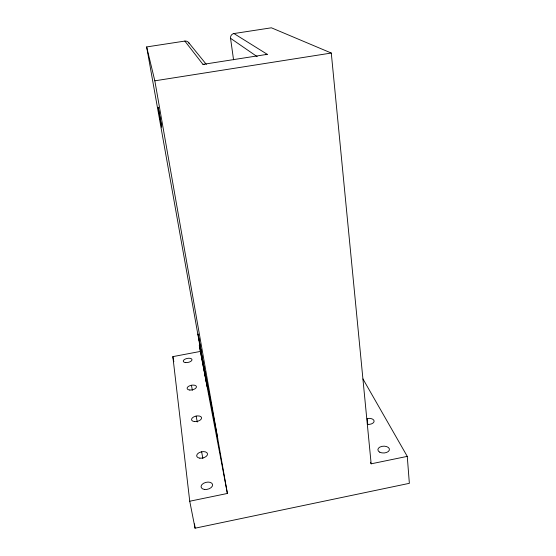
<?xml version="1.0" encoding="UTF-8"?>
<svg xmlns="http://www.w3.org/2000/svg" width="556" height="556" viewBox="0 0 556 556"><rect width="100%" height="100%" fill="white"/><g stroke="black" fill="none" stroke-linecap="round" stroke-linejoin="round"><path stroke-width="0.83" d="M189.214 43.549A4.191 4.059 75.7 0 0 184.849 41.075L146.645 46.933L207.096 386.225L199.305 345.255L200.396 351.42L172.853 356.632L189.742 501.227L195.052 528.2L409.355 483.324L407.263 456.379L362.971 378.956M189.742 501.227L227.39 493.464L154.832 80.822L146.645 46.933M370.393 462.258L371.158 463.822L407.263 456.379M154.832 80.822L331.286 53.042L371.158 463.822M184.849 41.075L202.968 64.392L267.29 54.335L233.951 33.548A4.17 4.01 -86.9 0 0 230.545 38.288L233.555 59.791M233.951 33.548L271.397 27.8L331.286 53.042M230.545 38.288L257.171 56.656M188.658 42.617L206.339 64.399M200.994 350.391L201.189 351.322L198.068 333.968L207.527 387.24L204.434 370.081L204.65 371.102M200.049 346.298L217.723 438.482M172.853 356.632L173.833 361.741M200.396 351.42L227.39 493.464M191.431 385.252L192.362 390.277M196.157 416.069L197.255 422.039M201.626 451.785L202.877 458.526M194.537 523.905L195.052 528.2M367.745 424.43L367.175 418.536A5.435 3.03 -3.2 0 1 374.112 421.128A5.435 3.03 -3.2 0 1 367.384 424.388M202.968 64.392A5.442 5.331 85.8 0 1 204.365 64.364M265.97 54.731A5.442 5.212 -74.2 0 1 267.29 54.335M158.175 107.287L161.671 126.983L158.175 107.287M379.762 452.188A5.782 3.412 -1.9 0 0 389.311 450.193A5.782 3.412 -1.9 0 0 381.916 446.364A5.782 3.412 -1.9 0 0 379.762 452.188M189.784 390.041A4.761 2.349 -11.7 0 0 196.456 386.663A4.761 2.349 -11.7 0 0 189.116 386.024A4.761 2.349 -11.7 0 0 189.784 390.041M194.433 421.566A5.115 2.71 -12.1 0 0 201.578 417.744A5.115 2.71 -12.1 0 0 193.676 416.93A5.115 2.71 -12.1 0 0 194.433 421.566M199.84 458.165A5.525 3.155 -12.7 0 0 207.513 453.8A5.525 3.155 -12.7 0 0 198.951 452.765A5.525 3.155 -12.7 0 0 199.84 458.165M185.732 362.609A4.455 2.057 -11.3 0 0 192.001 359.586A4.455 2.057 -11.3 0 0 185.148 359.093A4.455 2.057 -11.3 0 0 185.732 362.609M204.462 489.454A5.88 3.565 -13.3 0 0 212.587 484.596A5.88 3.565 -13.3 0 0 203.454 483.352A5.88 3.565 -13.3 0 0 204.462 489.454"/></g></svg>
